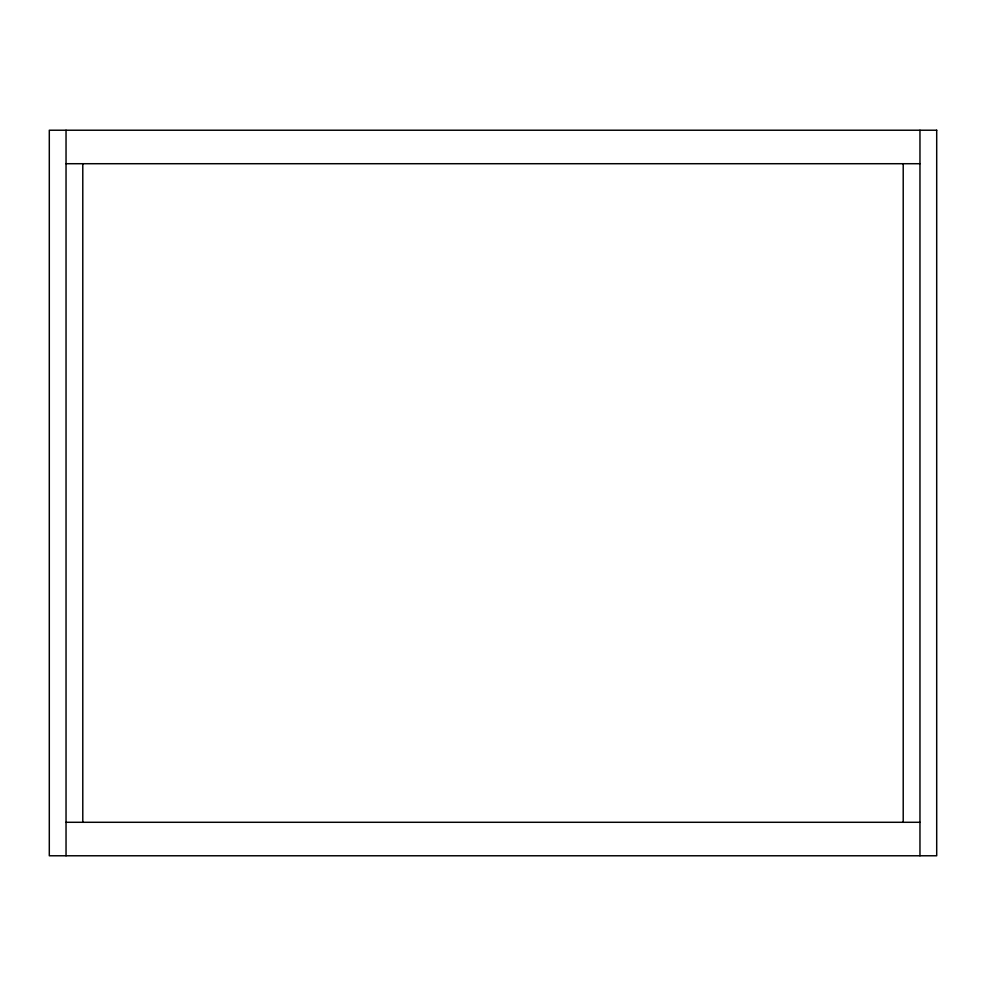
<?xml version="1.0" encoding="UTF-8"?>
<svg xmlns="http://www.w3.org/2000/svg" width="986" height="986" viewBox="0 0 986 986"><rect width="100%" height="100%" fill="white"/><g stroke="black" fill="none" stroke-linecap="round" stroke-linejoin="round"><path stroke-width="1.48" d="M66.037 163.713L919.963 163.713M66.037 822.287L919.963 822.287M919.963 130.226L919.963 855.774M903.213 163.713L903.213 822.287M82.787 163.713L82.787 822.287M66.037 130.226L66.037 855.774M936.7 130.226L49.3 130.226L49.3 855.774L936.7 855.774L936.7 130.226"/></g></svg>
